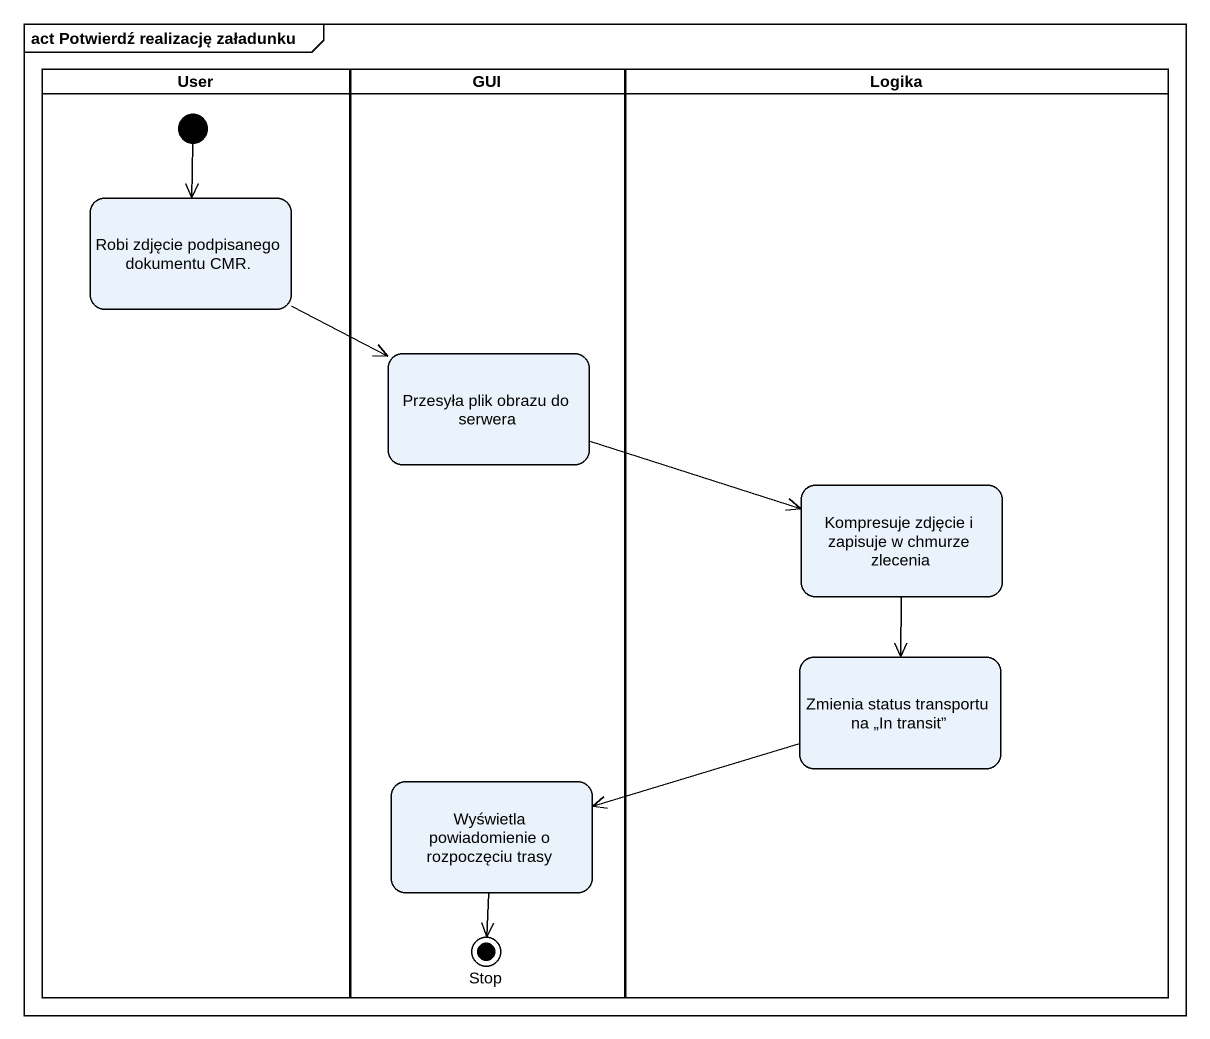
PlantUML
@startuml
mainframe act Potwierdź realizację załadunku
hide empty description
state User <<partition>> {
  state "Robi zdjęcie podpisanego dokumentu CMR." as Robi_zdjęcie_podpisanego
  [*] --> Robi_zdjęcie_podpisanego
}
state GUI <<partition>> {
  state "Przesyła plik obrazu do serwera" as Przesyła_plik_obrazu_do
  state "Wyświetla powiadomienie o rozpoczęciu trasy" as Wyświetla_powiadomienie_o
  state "Stop" as Stop_ <<end>>
}
state Logika <<partition>> {
  state "Kompresuje zdjęcie i zapisuje w chmurze zlecenia" as Kompresuje_zdjęcie_i
  state "Zmienia status transportu na „In transit”" as Zmienia_status_transportu
}
Robi_zdjęcie_podpisanego -right-> Przesyła_plik_obrazu_do
Przesyła_plik_obrazu_do -right-> Kompresuje_zdjęcie_i
Kompresuje_zdjęcie_i --> Zmienia_status_transportu
Zmienia_status_transportu -left-> Wyświetla_powiadomienie_o
Wyświetla_powiadomienie_o --> Stop_
@enduml
